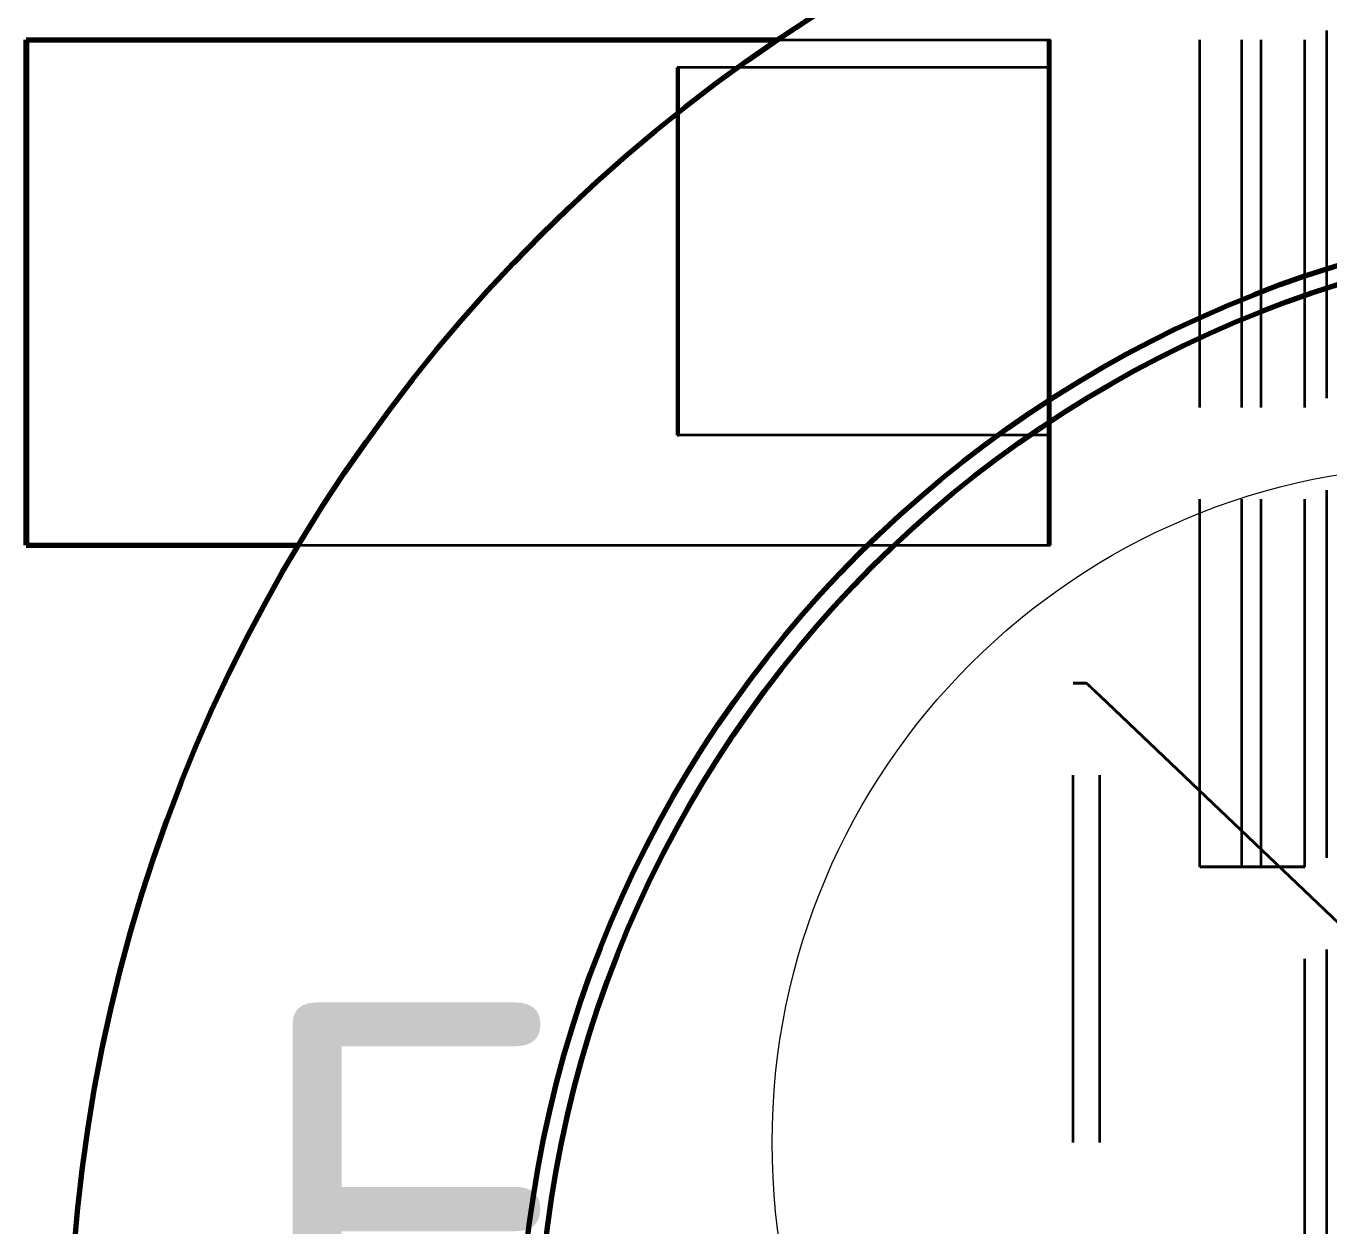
# Model space of a CAD drawing. Header units: millimetres. Extents: x 0 to 2382, y 0 to 420.
# Drawn here: x 294.53 to 308.7, y 235.59 to 248.65 of the extents above; entities that cross this region are included whole.
import ezdxf
from ezdxf.enums import TextEntityAlignment as Align

# ---------------------------------------------------------------- set-up
doc = ezdxf.new("R2010")
doc.units = ezdxf.units.MM
doc.linetypes.add('IRAM-E-TRAZOS', pattern=[5, 4, -1])
for name, color, linetype, lineweight in [('01-VISIBLE', 7, 'CONTINUOUS', 70), ('02-OCULTA', 4, 'IRAM-E-TRAZOS', 35), ('06-TEXTO', 7, 'CONTINUOUS', 25), ('08-FINA', 5, 'CONTINUOUS', 18)]:
    doc.layers.add(name, color=color, linetype=linetype, lineweight=lineweight)
doc.styles.add('ISO3098', font='isocpeur.ttf')

msp = doc.modelspace()

# ---------------------------------------------------------------- linework, layer by layer
at = {"layer": '01-VISIBLE'}
for p, q in [((294.528, 248.499), (294.536, 248.499)), ((294.528, 242.999), (294.528, 248.499)), ((294.536, 242.999), (294.536, 248.499)), ((294.528, 242.999), (294.536, 242.999))]:
    msp.add_line(p, q, dxfattribs=at)
for points in [[(294.536, 248.499), (294.586, 248.499), (294.636, 248.499), (294.686, 248.499), (294.736, 248.499), (294.786, 248.499), (294.836, 248.499), (294.886, 248.499), (294.936, 248.499), (294.986, 248.499), (295.037, 248.499), (295.087, 248.499), (295.137, 248.499), (295.187, 248.499), (295.237, 248.499), (295.287, 248.499), (295.337, 248.499), (295.387, 248.499), (295.437, 248.499), (295.487, 248.499), (295.538, 248.499), (295.588, 248.499), (295.638, 248.499), (295.688, 248.499), (295.738, 248.499), (295.788, 248.499), (295.838, 248.499), (295.888, 248.499), (295.938, 248.499), (295.988, 248.499), (296.038, 248.499), (296.089, 248.499), (296.139, 248.499), (296.189, 248.499), (296.239, 248.499), (296.289, 248.499), (296.339, 248.499), (296.389, 248.499), (296.439, 248.499), (296.489, 248.499), (296.539, 248.499), (296.589, 248.499), (296.64, 248.499), (296.69, 248.499), (296.74, 248.499), (296.79, 248.499), (296.84, 248.499), (296.89, 248.499), (296.94, 248.499), (296.99, 248.499), (297.04, 248.499), (297.09, 248.499), (297.14, 248.499), (297.191, 248.499), (297.241, 248.499), (297.291, 248.499), (297.341, 248.499), (297.391, 248.499), (297.441, 248.499), (297.491, 248.499), (297.541, 248.499), (297.591, 248.499), (297.641, 248.499), (297.692, 248.499), (297.742, 248.499), (297.792, 248.499), (297.842, 248.499), (297.892, 248.499), (297.942, 248.499), (297.992, 248.499), (298.042, 248.499), (298.092, 248.499), (298.142, 248.499), (298.192, 248.499), (298.243, 248.499), (298.293, 248.499), (298.343, 248.499), (298.393, 248.499), (298.443, 248.499), (298.493, 248.499), (298.543, 248.499), (298.593, 248.499), (298.643, 248.499), (298.693, 248.499), (298.743, 248.499), (298.794, 248.499), (298.844, 248.499), (298.894, 248.499), (298.944, 248.499), (298.994, 248.499), (299.044, 248.499), (299.094, 248.499), (299.144, 248.499), (299.194, 248.499), (299.244, 248.499), (299.294, 248.499), (299.345, 248.499), (299.395, 248.499), (299.445, 248.499), (299.495, 248.499), (299.545, 248.499), (299.595, 248.499), (299.645, 248.499), (299.695, 248.499), (299.745, 248.499), (299.795, 248.499), (299.846, 248.499), (299.896, 248.499), (299.946, 248.499), (299.996, 248.499), (300.046, 248.499), (300.096, 248.499), (300.146, 248.499), (300.196, 248.499), (300.246, 248.499), (300.296, 248.499), (300.346, 248.499), (300.397, 248.499), (300.447, 248.499), (300.497, 248.499), (300.547, 248.499), (300.597, 248.499), (300.647, 248.499), (300.697, 248.499), (300.747, 248.499), (300.797, 248.499), (300.847, 248.499), (300.897, 248.499), (300.948, 248.499), (300.998, 248.499), (301.048, 248.499), (301.098, 248.499), (301.148, 248.499), (301.198, 248.499), (301.248, 248.499), (301.298, 248.499), (301.348, 248.499), (301.398, 248.499), (301.448, 248.499), (301.499, 248.499), (301.549, 248.499), (301.599, 248.499), (301.649, 248.499), (301.699, 248.499), (301.749, 248.499), (301.799, 248.499), (301.849, 248.499), (301.899, 248.499), (301.949, 248.499), (302, 248.499), (302.05, 248.499), (302.1, 248.499), (302.15, 248.499), (302.2, 248.499), (302.25, 248.499), (302.3, 248.499), (302.35, 248.499), (302.4, 248.499), (302.45, 248.499), (302.5, 248.499), (302.551, 248.499), (302.601, 248.499), (302.651, 248.499), (302.701, 248.499)], [(294.536, 242.999), (294.586, 242.999), (294.636, 242.999), (294.686, 242.999), (294.736, 242.999), (294.786, 242.999), (294.836, 242.999), (294.886, 242.999), (294.936, 242.999), (294.986, 242.999), (295.037, 242.999), (295.087, 242.999), (295.137, 242.999), (295.187, 242.999), (295.237, 242.999), (295.287, 242.999), (295.337, 242.999), (295.387, 242.999), (295.437, 242.999), (295.487, 242.999), (295.538, 242.999), (295.588, 242.999), (295.638, 242.999), (295.688, 242.999), (295.738, 242.999), (295.788, 242.999), (295.838, 242.999), (295.888, 242.999), (295.938, 242.999), (295.988, 242.999), (296.038, 242.999), (296.089, 242.999), (296.139, 242.999), (296.189, 242.999), (296.239, 242.999), (296.289, 242.999), (296.339, 242.999), (296.389, 242.999), (296.439, 242.999), (296.489, 242.999), (296.539, 242.999), (296.589, 242.999), (296.64, 242.999), (296.69, 242.999), (296.74, 242.999), (296.79, 242.999), (296.84, 242.999), (296.89, 242.999), (296.94, 242.999), (296.99, 242.999), (297.04, 242.999), (297.09, 242.999), (297.141, 242.999), (297.191, 242.999), (297.241, 242.999), (297.291, 242.999), (297.341, 242.999), (297.391, 242.999), (297.441, 242.999), (297.491, 242.999)]]:
    msp.add_lwpolyline(points, dxfattribs=at)
for radius in [17.5, 12.6, 12.4]:
    msp.add_circle((312.5, 234), radius, dxfattribs=at)
at = {"layer": '02-OCULTA'}
for p, q in [((308.437, 229.5), (308.437, 297.5)), ((308.675, 229.6), (308.675, 297.4)), ((308.675, 229.6), (308.675, 297.4)), ((307.293, 239.5), (307.293, 259.5)), ((307.293, 239.5), (307.293, 259.5)), ((307.751, 239.5), (307.751, 259.5)), ((307.751, 239.5), (307.751, 259.5)), ((307.962, 239.5), (307.962, 259.5)), ((308.437, 239.5), (308.437, 259.5)), ((305.644, 248.499), (305.669, 248.499)), ((305.644, 242.999), (305.644, 248.499)), ((305.669, 242.999), (305.669, 248.499)), ((301.608, 248.199), (301.627, 248.199)), ((301.608, 244.199), (301.608, 248.199)), ((301.627, 244.199), (301.627, 248.199)), ((305.644, 248.199), (305.669, 248.199)), ((305.644, 244.199), (305.644, 248.199)), ((305.669, 244.199), (305.669, 248.199)), ((301.608, 244.199), (301.627, 244.199)), ((305.644, 244.199), (305.669, 244.199)), ((305.644, 242.999), (305.669, 242.999)), ((305.916, 231.5), (305.916, 241.5)), ((305.916, 241.5), (306.063, 241.5)), ((305.916, 241.5), (306.063, 241.5)), ((305.916, 231.5), (305.916, 241.5)), ((306.063, 241.5), (312.049, 235.794)), ((306.063, 241.5), (312.049, 235.794)), ((306.205, 241.364), (312.049, 235.794)), ((306.205, 231.5), (306.205, 241.364)), ((306.205, 231.5), (306.205, 241.364)), ((306.205, 241.364), (312.049, 235.794)), ((307.293, 239.5), (307.751, 239.5)), ((307.293, 239.5), (307.751, 239.5))]:
    msp.add_line(p, q, dxfattribs=at)
for points in [[(294.528, 248.499), (294.578, 248.499), (294.628, 248.499), (294.678, 248.499), (294.728, 248.499), (294.778, 248.499), (294.828, 248.499), (294.878, 248.499), (294.928, 248.499), (294.978, 248.499), (295.029, 248.499), (295.079, 248.499), (295.129, 248.499), (295.179, 248.499), (295.229, 248.499), (295.279, 248.499), (295.329, 248.499), (295.379, 248.499), (295.429, 248.499), (295.479, 248.499), (295.529, 248.499), (295.579, 248.499), (295.629, 248.499), (295.679, 248.499), (295.73, 248.499), (295.78, 248.499), (295.83, 248.499), (295.88, 248.499), (295.93, 248.499), (295.98, 248.499), (296.03, 248.499), (296.08, 248.499), (296.13, 248.499), (296.18, 248.499), (296.23, 248.499), (296.28, 248.499), (296.33, 248.499), (296.38, 248.499), (296.431, 248.499), (296.481, 248.499), (296.531, 248.499), (296.581, 248.499), (296.631, 248.499), (296.681, 248.499), (296.731, 248.499), (296.781, 248.499), (296.831, 248.499), (296.881, 248.499), (296.931, 248.499), (296.981, 248.499), (297.031, 248.499), (297.081, 248.499), (297.132, 248.499), (297.182, 248.499), (297.232, 248.499), (297.282, 248.499), (297.332, 248.499), (297.382, 248.499), (297.432, 248.499), (297.482, 248.499), (297.532, 248.499), (297.582, 248.499), (297.632, 248.499), (297.682, 248.499), (297.732, 248.499), (297.782, 248.499), (297.833, 248.499), (297.883, 248.499), (297.933, 248.499), (297.983, 248.499), (298.033, 248.499), (298.083, 248.499), (298.133, 248.499), (298.183, 248.499), (298.233, 248.499), (298.283, 248.499), (298.333, 248.499), (298.383, 248.499), (298.433, 248.499), (298.483, 248.499), (298.534, 248.499), (298.584, 248.499), (298.634, 248.499), (298.684, 248.499), (298.734, 248.499), (298.784, 248.499), (298.834, 248.499), (298.884, 248.499), (298.934, 248.499), (298.984, 248.499), (299.034, 248.499), (299.084, 248.499), (299.134, 248.499), (299.184, 248.499), (299.235, 248.499), (299.285, 248.499), (299.335, 248.499), (299.385, 248.499), (299.435, 248.499), (299.485, 248.499), (299.535, 248.499), (299.585, 248.499), (299.635, 248.499), (299.685, 248.499), (299.735, 248.499), (299.785, 248.499), (299.835, 248.499), (299.885, 248.499), (299.936, 248.499), (299.986, 248.499), (300.036, 248.499), (300.086, 248.499), (300.136, 248.499), (300.186, 248.499), (300.236, 248.499), (300.286, 248.499), (300.336, 248.499), (300.386, 248.499), (300.436, 248.499), (300.486, 248.499), (300.536, 248.499), (300.587, 248.499), (300.637, 248.499), (300.687, 248.499), (300.737, 248.499), (300.787, 248.499), (300.837, 248.499), (300.887, 248.499), (300.937, 248.499), (300.987, 248.499), (301.037, 248.499), (301.087, 248.499), (301.137, 248.499), (301.187, 248.499), (301.237, 248.499), (301.288, 248.499), (301.338, 248.499), (301.388, 248.499), (301.438, 248.499), (301.488, 248.499), (301.538, 248.499), (301.588, 248.499), (301.638, 248.499), (301.688, 248.499), (301.738, 248.499), (301.788, 248.499), (301.838, 248.499), (301.888, 248.499), (301.938, 248.499), (301.989, 248.499), (302.039, 248.499), (302.089, 248.499), (302.139, 248.499), (302.189, 248.499), (302.239, 248.499), (302.289, 248.499), (302.339, 248.499), (302.389, 248.499), (302.439, 248.499), (302.489, 248.499), (302.539, 248.499), (302.589, 248.499), (302.639, 248.499), (302.69, 248.499), (302.74, 248.499), (302.79, 248.499), (302.84, 248.499), (302.89, 248.499), (302.94, 248.499), (302.99, 248.499), (303.04, 248.499), (303.09, 248.499), (303.14, 248.499), (303.19, 248.499), (303.24, 248.499), (303.29, 248.499), (303.34, 248.499), (303.391, 248.499), (303.441, 248.499), (303.491, 248.499), (303.541, 248.499), (303.591, 248.499), (303.641, 248.499), (303.691, 248.499), (303.741, 248.499), (303.791, 248.499), (303.841, 248.499), (303.891, 248.499), (303.941, 248.499), (303.991, 248.499), (304.041, 248.499), (304.092, 248.499), (304.142, 248.499), (304.192, 248.499), (304.242, 248.499), (304.292, 248.499), (304.342, 248.499), (304.392, 248.499), (304.442, 248.499), (304.492, 248.499), (304.542, 248.499), (304.592, 248.499), (304.642, 248.499), (304.692, 248.499), (304.742, 248.499), (304.793, 248.499), (304.843, 248.499), (304.893, 248.499), (304.943, 248.499), (304.993, 248.499), (305.043, 248.499), (305.093, 248.499), (305.143, 248.499), (305.193, 248.499), (305.243, 248.499), (305.293, 248.499), (305.343, 248.499), (305.393, 248.499), (305.443, 248.499), (305.494, 248.499), (305.544, 248.499), (305.594, 248.499), (305.644, 248.499)], [(302.701, 248.499), (302.751, 248.499), (302.801, 248.499), (302.852, 248.499), (302.902, 248.499), (302.952, 248.499), (303.003, 248.499), (303.053, 248.499), (303.103, 248.499), (303.154, 248.499), (303.204, 248.499), (303.254, 248.499), (303.304, 248.499), (303.355, 248.499), (303.405, 248.499), (303.455, 248.499), (303.506, 248.499), (303.556, 248.499), (303.606, 248.499), (303.657, 248.499), (303.707, 248.499), (303.757, 248.499), (303.807, 248.499), (303.858, 248.499), (303.908, 248.499), (303.958, 248.499), (304.009, 248.499), (304.059, 248.499), (304.109, 248.499), (304.16, 248.499), (304.21, 248.499), (304.26, 248.499), (304.311, 248.499), (304.361, 248.499), (304.411, 248.499), (304.461, 248.499), (304.512, 248.499), (304.562, 248.499), (304.612, 248.499), (304.663, 248.499), (304.713, 248.499), (304.763, 248.499), (304.814, 248.499), (304.864, 248.499), (304.914, 248.499), (304.964, 248.499), (305.015, 248.499), (305.065, 248.499), (305.115, 248.499), (305.166, 248.499), (305.216, 248.499), (305.266, 248.499), (305.317, 248.499), (305.367, 248.499), (305.417, 248.499), (305.468, 248.499), (305.518, 248.499), (305.568, 248.499), (305.618, 248.499), (305.669, 248.499)], [(305.644, 248.199), (305.593, 248.199), (305.543, 248.199), (305.492, 248.199), (305.442, 248.199), (305.392, 248.199), (305.341, 248.199), (305.291, 248.199), (305.24, 248.199), (305.19, 248.199), (305.139, 248.199), (305.089, 248.199), (305.038, 248.199), (304.988, 248.199), (304.938, 248.199), (304.887, 248.199), (304.837, 248.199), (304.786, 248.199), (304.736, 248.199), (304.685, 248.199), (304.635, 248.199), (304.584, 248.199), (304.534, 248.199), (304.484, 248.199), (304.433, 248.199), (304.383, 248.199), (304.332, 248.199), (304.282, 248.199), (304.231, 248.199), (304.181, 248.199), (304.131, 248.199), (304.08, 248.199), (304.03, 248.199), (303.979, 248.199), (303.929, 248.199), (303.878, 248.199), (303.828, 248.199), (303.777, 248.199), (303.727, 248.199), (303.677, 248.199), (303.626, 248.199), (303.576, 248.199), (303.525, 248.199), (303.475, 248.199), (303.424, 248.199), (303.374, 248.199), (303.323, 248.199), (303.273, 248.199), (303.223, 248.199), (303.172, 248.199), (303.122, 248.199), (303.071, 248.199), (303.021, 248.199), (302.97, 248.199), (302.92, 248.199), (302.869, 248.199), (302.819, 248.199), (302.769, 248.199), (302.718, 248.199), (302.668, 248.199), (302.617, 248.199), (302.567, 248.199), (302.516, 248.199), (302.466, 248.199), (302.415, 248.199), (302.365, 248.199), (302.315, 248.199), (302.264, 248.199), (302.214, 248.199), (302.163, 248.199), (302.113, 248.199), (302.062, 248.199), (302.012, 248.199), (301.962, 248.199), (301.911, 248.199), (301.861, 248.199), (301.81, 248.199), (301.76, 248.199), (301.709, 248.199), (301.659, 248.199), (301.608, 248.199)], [(305.669, 248.199), (305.618, 248.199), (305.568, 248.199), (305.517, 248.199), (305.467, 248.199), (305.416, 248.199), (305.366, 248.199), (305.315, 248.199), (305.265, 248.199), (305.214, 248.199), (305.164, 248.199), (305.113, 248.199), (305.063, 248.199), (305.012, 248.199), (304.961, 248.199), (304.911, 248.199), (304.86, 248.199), (304.81, 248.199), (304.759, 248.199), (304.709, 248.199), (304.658, 248.199), (304.608, 248.199), (304.557, 248.199), (304.507, 248.199), (304.456, 248.199), (304.406, 248.199), (304.355, 248.199), (304.305, 248.199), (304.254, 248.199), (304.204, 248.199), (304.153, 248.199), (304.103, 248.199), (304.052, 248.199), (304.002, 248.199), (303.951, 248.199), (303.901, 248.199), (303.85, 248.199), (303.8, 248.199), (303.749, 248.199), (303.698, 248.199), (303.648, 248.199), (303.597, 248.199), (303.547, 248.199), (303.496, 248.199), (303.446, 248.199), (303.395, 248.199), (303.345, 248.199), (303.294, 248.199), (303.244, 248.199), (303.193, 248.199), (303.143, 248.199), (303.092, 248.199), (303.042, 248.199), (302.991, 248.199), (302.941, 248.199), (302.89, 248.199), (302.84, 248.199), (302.789, 248.199), (302.739, 248.199), (302.688, 248.199), (302.638, 248.199), (302.587, 248.199), (302.537, 248.199), (302.486, 248.199), (302.435, 248.199), (302.385, 248.199), (302.334, 248.199), (302.284, 248.199), (302.233, 248.199), (302.183, 248.199), (302.132, 248.199), (302.082, 248.199), (302.031, 248.199), (301.981, 248.199), (301.93, 248.199), (301.88, 248.199), (301.829, 248.199), (301.779, 248.199), (301.728, 248.199), (301.678, 248.199), (301.627, 248.199)], [(305.644, 244.199), (305.593, 244.199), (305.543, 244.199), (305.492, 244.199), (305.442, 244.199), (305.392, 244.199), (305.341, 244.199), (305.291, 244.199), (305.24, 244.199), (305.19, 244.199), (305.139, 244.199), (305.089, 244.199), (305.038, 244.199), (304.988, 244.199), (304.938, 244.199), (304.887, 244.199), (304.837, 244.199), (304.786, 244.199), (304.736, 244.199), (304.685, 244.199), (304.635, 244.199), (304.584, 244.199), (304.534, 244.199), (304.484, 244.199), (304.433, 244.199), (304.383, 244.199), (304.332, 244.199), (304.282, 244.199), (304.231, 244.199), (304.181, 244.199), (304.131, 244.199), (304.08, 244.199), (304.03, 244.199), (303.979, 244.199), (303.929, 244.199), (303.878, 244.199), (303.828, 244.199), (303.777, 244.199), (303.727, 244.199), (303.677, 244.199), (303.626, 244.199), (303.576, 244.199), (303.525, 244.199), (303.475, 244.199), (303.424, 244.199), (303.374, 244.199), (303.323, 244.199), (303.273, 244.199), (303.223, 244.199), (303.172, 244.199), (303.122, 244.199), (303.071, 244.199), (303.021, 244.199), (302.97, 244.199), (302.92, 244.199), (302.869, 244.199), (302.819, 244.199), (302.769, 244.199), (302.718, 244.199), (302.668, 244.199), (302.617, 244.199), (302.567, 244.199), (302.516, 244.199), (302.466, 244.199), (302.415, 244.199), (302.365, 244.199), (302.315, 244.199), (302.264, 244.199), (302.214, 244.199), (302.163, 244.199), (302.113, 244.199), (302.062, 244.199), (302.012, 244.199), (301.962, 244.199), (301.911, 244.199), (301.861, 244.199), (301.81, 244.199), (301.76, 244.199), (301.709, 244.199), (301.659, 244.199), (301.608, 244.199)], [(305.669, 244.199), (305.618, 244.199), (305.568, 244.199), (305.517, 244.199), (305.467, 244.199), (305.416, 244.199), (305.366, 244.199), (305.315, 244.199), (305.265, 244.199), (305.214, 244.199), (305.164, 244.199), (305.113, 244.199), (305.063, 244.199), (305.012, 244.199), (304.961, 244.199), (304.911, 244.199), (304.86, 244.199), (304.81, 244.199), (304.759, 244.199), (304.709, 244.199), (304.658, 244.199), (304.608, 244.199), (304.557, 244.199), (304.507, 244.199), (304.456, 244.199), (304.406, 244.199), (304.355, 244.199), (304.305, 244.199), (304.254, 244.199), (304.204, 244.199), (304.153, 244.199), (304.103, 244.199), (304.052, 244.199), (304.002, 244.199), (303.951, 244.199), (303.901, 244.199), (303.85, 244.199), (303.8, 244.199), (303.749, 244.199), (303.698, 244.199), (303.648, 244.199), (303.597, 244.199), (303.547, 244.199), (303.496, 244.199), (303.446, 244.199), (303.395, 244.199), (303.345, 244.199), (303.294, 244.199), (303.244, 244.199), (303.193, 244.199), (303.143, 244.199), (303.092, 244.199), (303.042, 244.199), (302.991, 244.199), (302.941, 244.199), (302.89, 244.199), (302.84, 244.199), (302.789, 244.199), (302.739, 244.199), (302.688, 244.199), (302.638, 244.199), (302.587, 244.199), (302.537, 244.199), (302.486, 244.199), (302.435, 244.199), (302.385, 244.199), (302.334, 244.199), (302.284, 244.199), (302.233, 244.199), (302.183, 244.199), (302.132, 244.199), (302.082, 244.199), (302.031, 244.199), (301.981, 244.199), (301.93, 244.199), (301.88, 244.199), (301.829, 244.199), (301.779, 244.199), (301.728, 244.199), (301.678, 244.199), (301.627, 244.199)], [(294.528, 242.999), (294.578, 242.999), (294.628, 242.999), (294.678, 242.999), (294.728, 242.999), (294.778, 242.999), (294.828, 242.999), (294.878, 242.999), (294.928, 242.999), (294.978, 242.999), (295.029, 242.999), (295.079, 242.999), (295.129, 242.999), (295.179, 242.999), (295.229, 242.999), (295.279, 242.999), (295.329, 242.999), (295.379, 242.999), (295.429, 242.999), (295.479, 242.999), (295.529, 242.999), (295.579, 242.999), (295.629, 242.999), (295.679, 242.999), (295.73, 242.999), (295.78, 242.999), (295.83, 242.999), (295.88, 242.999), (295.93, 242.999), (295.98, 242.999), (296.03, 242.999), (296.08, 242.999), (296.13, 242.999), (296.18, 242.999), (296.23, 242.999), (296.28, 242.999), (296.33, 242.999), (296.38, 242.999), (296.431, 242.999), (296.481, 242.999), (296.531, 242.999), (296.581, 242.999), (296.631, 242.999), (296.681, 242.999), (296.731, 242.999), (296.781, 242.999), (296.831, 242.999), (296.881, 242.999), (296.931, 242.999), (296.981, 242.999), (297.031, 242.999), (297.081, 242.999), (297.132, 242.999), (297.182, 242.999), (297.232, 242.999), (297.282, 242.999), (297.332, 242.999), (297.382, 242.999), (297.432, 242.999), (297.482, 242.999), (297.532, 242.999), (297.582, 242.999), (297.632, 242.999), (297.682, 242.999), (297.732, 242.999), (297.782, 242.999), (297.833, 242.999), (297.883, 242.999), (297.933, 242.999), (297.983, 242.999), (298.033, 242.999), (298.083, 242.999), (298.133, 242.999), (298.183, 242.999), (298.233, 242.999), (298.283, 242.999), (298.333, 242.999), (298.383, 242.999), (298.433, 242.999), (298.483, 242.999), (298.534, 242.999), (298.584, 242.999), (298.634, 242.999), (298.684, 242.999), (298.734, 242.999), (298.784, 242.999), (298.834, 242.999), (298.884, 242.999), (298.934, 242.999), (298.984, 242.999), (299.034, 242.999), (299.084, 242.999), (299.134, 242.999), (299.184, 242.999), (299.235, 242.999), (299.285, 242.999), (299.335, 242.999), (299.385, 242.999), (299.435, 242.999), (299.485, 242.999), (299.535, 242.999), (299.585, 242.999), (299.635, 242.999), (299.685, 242.999), (299.735, 242.999), (299.785, 242.999), (299.835, 242.999), (299.885, 242.999), (299.936, 242.999), (299.986, 242.999), (300.036, 242.999), (300.086, 242.999), (300.136, 242.999), (300.186, 242.999), (300.236, 242.999), (300.286, 242.999), (300.336, 242.999), (300.386, 242.999), (300.436, 242.999), (300.486, 242.999), (300.536, 242.999), (300.587, 242.999), (300.637, 242.999), (300.687, 242.999), (300.737, 242.999), (300.787, 242.999), (300.837, 242.999), (300.887, 242.999), (300.937, 242.999), (300.987, 242.999), (301.037, 242.999), (301.087, 242.999), (301.137, 242.999), (301.187, 242.999), (301.237, 242.999), (301.288, 242.999), (301.338, 242.999), (301.388, 242.999), (301.438, 242.999), (301.488, 242.999), (301.538, 242.999), (301.588, 242.999), (301.638, 242.999), (301.688, 242.999), (301.738, 242.999), (301.788, 242.999), (301.838, 242.999), (301.888, 242.999), (301.938, 242.999), (301.989, 242.999), (302.039, 242.999), (302.089, 242.999), (302.139, 242.999), (302.189, 242.999), (302.239, 242.999), (302.289, 242.999), (302.339, 242.999), (302.389, 242.999), (302.439, 242.999), (302.489, 242.999), (302.539, 242.999), (302.589, 242.999), (302.639, 242.999), (302.69, 242.999), (302.74, 242.999), (302.79, 242.999), (302.84, 242.999), (302.89, 242.999), (302.94, 242.999), (302.99, 242.999), (303.04, 242.999), (303.09, 242.999), (303.14, 242.999), (303.19, 242.999), (303.24, 242.999), (303.29, 242.999), (303.34, 242.999), (303.391, 242.999), (303.441, 242.999), (303.491, 242.999), (303.541, 242.999), (303.591, 242.999), (303.641, 242.999), (303.691, 242.999), (303.741, 242.999), (303.791, 242.999), (303.841, 242.999), (303.891, 242.999), (303.941, 242.999), (303.991, 242.999), (304.041, 242.999), (304.092, 242.999), (304.142, 242.999), (304.192, 242.999), (304.242, 242.999), (304.292, 242.999), (304.342, 242.999), (304.392, 242.999), (304.442, 242.999), (304.492, 242.999), (304.542, 242.999), (304.592, 242.999), (304.642, 242.999), (304.692, 242.999), (304.742, 242.999), (304.793, 242.999), (304.843, 242.999), (304.893, 242.999), (304.943, 242.999), (304.993, 242.999), (305.043, 242.999), (305.093, 242.999), (305.143, 242.999), (305.193, 242.999), (305.243, 242.999), (305.293, 242.999), (305.343, 242.999), (305.393, 242.999), (305.443, 242.999), (305.494, 242.999), (305.544, 242.999), (305.594, 242.999), (305.644, 242.999)], [(297.491, 242.999), (297.541, 242.999), (297.592, 242.999), (297.642, 242.999), (297.692, 242.999), (297.742, 242.999), (297.792, 242.999), (297.842, 242.999), (297.893, 242.999), (297.943, 242.999), (297.993, 242.999), (298.043, 242.999), (298.093, 242.999), (298.143, 242.999), (298.194, 242.999), (298.244, 242.999), (298.294, 242.999), (298.344, 242.999), (298.394, 242.999), (298.444, 242.999), (298.495, 242.999), (298.545, 242.999), (298.595, 242.999), (298.645, 242.999), (298.695, 242.999), (298.745, 242.999), (298.796, 242.999), (298.846, 242.999), (298.896, 242.999), (298.946, 242.999), (298.996, 242.999), (299.046, 242.999), (299.097, 242.999), (299.147, 242.999), (299.197, 242.999), (299.247, 242.999), (299.297, 242.999), (299.347, 242.999), (299.398, 242.999), (299.448, 242.999), (299.498, 242.999), (299.548, 242.999), (299.598, 242.999), (299.648, 242.999), (299.699, 242.999), (299.749, 242.999), (299.799, 242.999), (299.849, 242.999), (299.899, 242.999), (299.949, 242.999), (300, 242.999), (300.05, 242.999), (300.1, 242.999), (300.15, 242.999), (300.2, 242.999), (300.25, 242.999), (300.301, 242.999), (300.351, 242.999), (300.401, 242.999), (300.451, 242.999), (300.501, 242.999), (300.551, 242.999), (300.602, 242.999), (300.652, 242.999), (300.702, 242.999), (300.752, 242.999), (300.802, 242.999), (300.853, 242.999), (300.903, 242.999), (300.953, 242.999), (301.003, 242.999), (301.053, 242.999), (301.103, 242.999), (301.154, 242.999), (301.204, 242.999), (301.254, 242.999), (301.304, 242.999), (301.354, 242.999), (301.404, 242.999), (301.455, 242.999), (301.505, 242.999), (301.555, 242.999), (301.605, 242.999), (301.655, 242.999), (301.705, 242.999), (301.756, 242.999), (301.806, 242.999), (301.856, 242.999), (301.906, 242.999), (301.956, 242.999), (302.006, 242.999), (302.057, 242.999), (302.107, 242.999), (302.157, 242.999), (302.207, 242.999), (302.257, 242.999), (302.307, 242.999), (302.358, 242.999), (302.408, 242.999), (302.458, 242.999), (302.508, 242.999), (302.558, 242.999), (302.608, 242.999), (302.659, 242.999), (302.709, 242.999), (302.759, 242.999), (302.809, 242.999), (302.859, 242.999), (302.909, 242.999), (302.96, 242.999), (303.01, 242.999), (303.06, 242.999), (303.11, 242.999), (303.16, 242.999), (303.21, 242.999), (303.261, 242.999), (303.311, 242.999), (303.361, 242.999), (303.411, 242.999), (303.461, 242.999), (303.511, 242.999), (303.562, 242.999), (303.612, 242.999), (303.662, 242.999), (303.712, 242.999), (303.762, 242.999), (303.812, 242.999), (303.863, 242.999), (303.913, 242.999), (303.963, 242.999), (304.013, 242.999), (304.063, 242.999), (304.114, 242.999), (304.164, 242.999), (304.214, 242.999), (304.264, 242.999), (304.314, 242.999), (304.364, 242.999), (304.415, 242.999), (304.465, 242.999), (304.515, 242.999), (304.565, 242.999), (304.615, 242.999), (304.665, 242.999), (304.716, 242.999), (304.766, 242.999), (304.816, 242.999), (304.866, 242.999), (304.916, 242.999), (304.966, 242.999), (305.017, 242.999), (305.067, 242.999), (305.117, 242.999), (305.167, 242.999), (305.217, 242.999), (305.267, 242.999), (305.318, 242.999), (305.368, 242.999), (305.418, 242.999), (305.468, 242.999), (305.518, 242.999), (305.568, 242.999), (305.619, 242.999), (305.669, 242.999)], [(306.063, 241.5), (306.038, 241.5), (306.014, 241.5), (305.989, 241.5), (305.965, 241.5), (305.94, 241.5), (305.916, 241.5)], [(305.916, 241.5), (305.94, 241.5), (305.965, 241.5), (305.989, 241.5), (306.014, 241.5), (306.038, 241.5), (306.063, 241.5)], [(306.063, 241.5), (306.086, 241.477), (306.11, 241.455), (306.134, 241.432), (306.158, 241.409), (306.181, 241.387), (306.205, 241.364)], [(306.205, 241.364), (306.181, 241.387), (306.158, 241.409), (306.134, 241.432), (306.11, 241.455), (306.086, 241.477), (306.063, 241.5)], [(307.293, 239.5), (307.344, 239.5), (307.396, 239.5), (307.447, 239.5), (307.499, 239.5), (307.55, 239.5), (307.602, 239.5), (307.653, 239.5), (307.705, 239.5), (307.756, 239.5), (307.808, 239.5), (307.859, 239.5), (307.911, 239.5), (307.962, 239.5)], [(307.962, 239.5), (307.911, 239.5), (307.859, 239.5), (307.808, 239.5), (307.756, 239.5), (307.705, 239.5), (307.653, 239.5), (307.602, 239.5), (307.55, 239.5), (307.499, 239.5), (307.447, 239.5), (307.396, 239.5), (307.344, 239.5), (307.293, 239.5)], [(307.751, 239.5), (307.803, 239.5), (307.856, 239.5), (307.909, 239.5), (307.962, 239.5), (308.015, 239.5), (308.068, 239.5), (308.12, 239.5), (308.173, 239.5), (308.226, 239.5), (308.279, 239.5), (308.332, 239.5), (308.385, 239.5), (308.437, 239.5)], [(308.437, 239.5), (308.385, 239.5), (308.332, 239.5), (308.279, 239.5), (308.226, 239.5), (308.173, 239.5), (308.12, 239.5), (308.068, 239.5), (308.015, 239.5), (307.962, 239.5), (307.909, 239.5), (307.856, 239.5), (307.803, 239.5), (307.751, 239.5)]]:
    msp.add_lwpolyline(points, dxfattribs=at)
for radius in [17.5, 17.5, 17.5, 12.6, 12.6, 12.6, 12.6, 12.6, 12.6, 12.6, 12.4, 12.4, 12.4, 12.4, 12.4, 12.4, 12.4]:
    msp.add_circle((312.5, 234), radius, dxfattribs=at)
at = {"layer": '08-FINA'}
msp.add_circle((310.009, 236.5), 7.367, dxfattribs=at)

# ---------------------------------------------------------------- texts
at = {"layer": '06-TEXTO', "style": 'ISO3098'}
msp.add_text('F', height=5, dxfattribs=at).set_placement((298.685, 235.509), align=Align.MIDDLE_CENTER)

doc.saveas('drawing.dxf')
